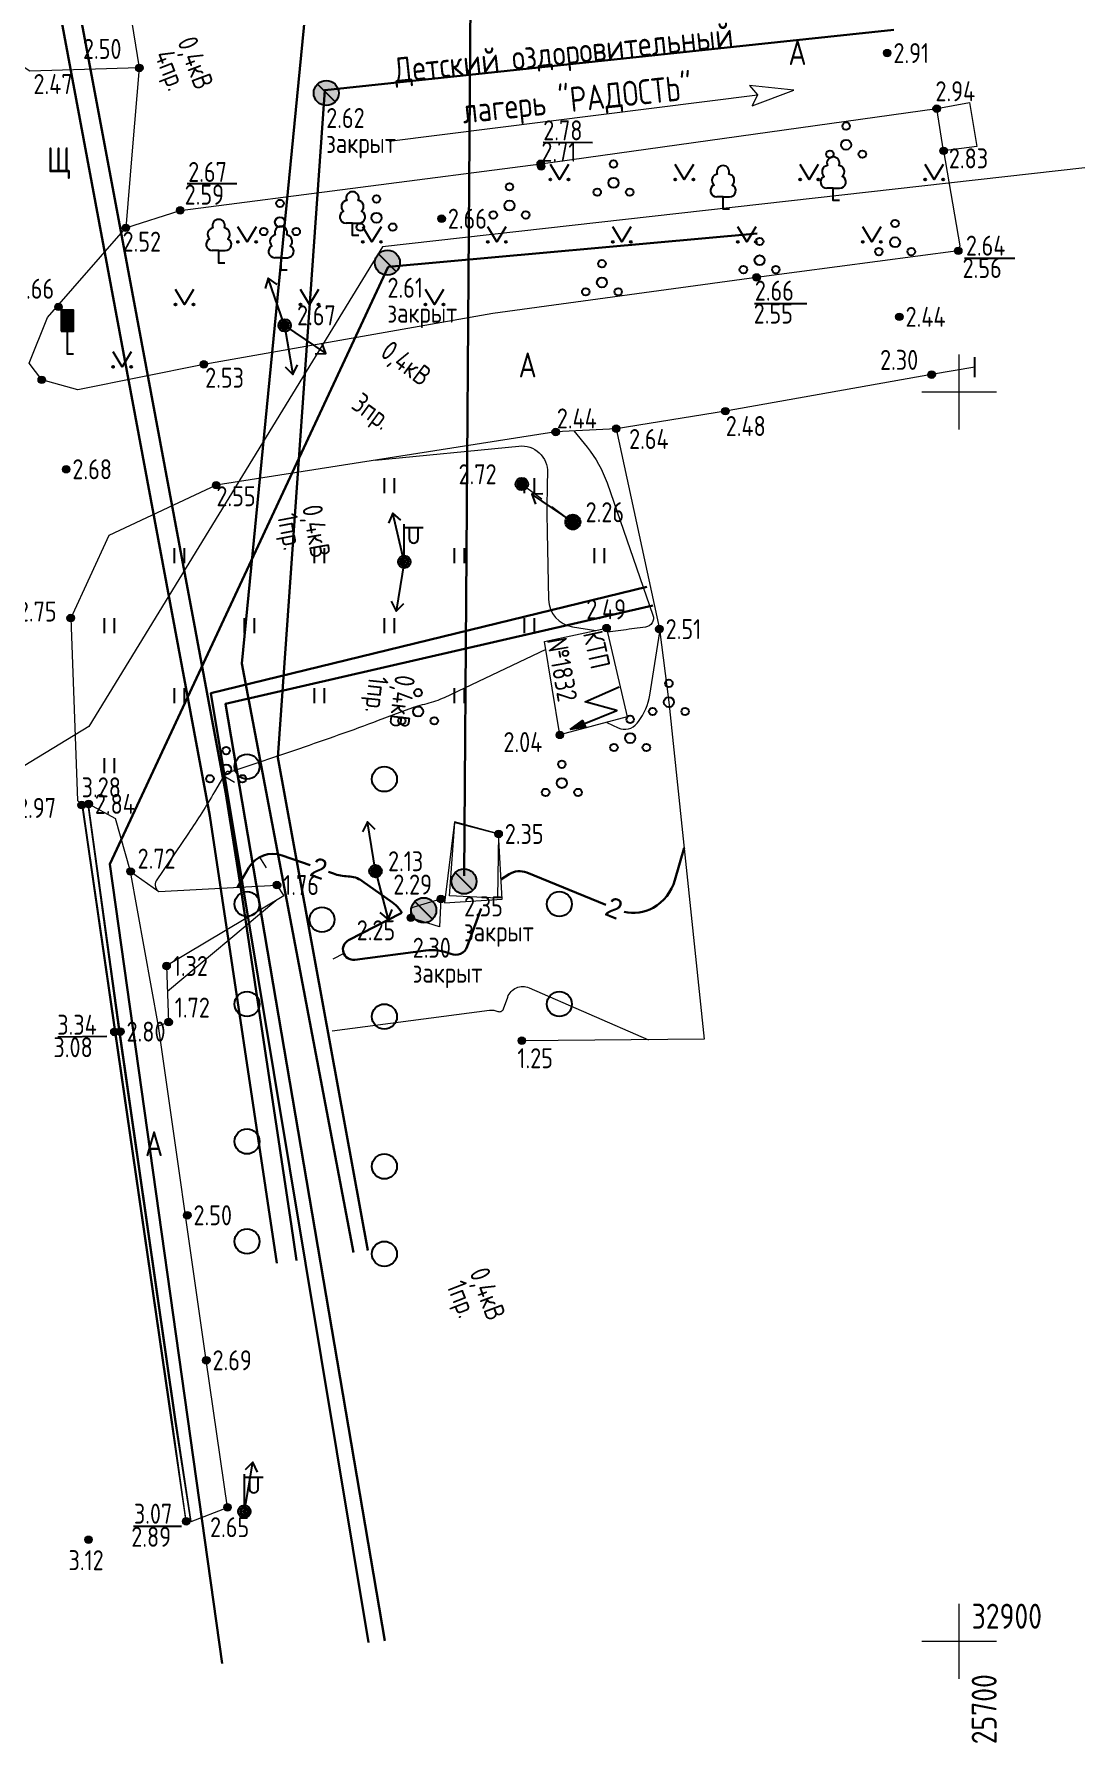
# Model space of a CAD drawing. Header units: metres. Extents: x 24337 to 25822, y 26642 to 34102.
# Drawn here: x 25663 to 25705, y 32895.9 to 32964.3 of the extents above; entities that cross this region are included whole.
import ezdxf

# ---------------------------------------------------------------- set-up
doc = ezdxf.new("R2010")
doc.units = ezdxf.units.M
for name, pattern in [('g5_01_5x1_5', [3, 1.5, -1.5]), ('g5_02x1', [3, 2, -1]), ('g5_366', [1.7000000029802322, 0.2000000029802322, -1.5])]:
    doc.linetypes.add(name, pattern=pattern)
for name, color, linetype in [('02_Сетка', 7, 'Continuous'), ('03_Здания и строения', 7, 'Continuous'), ('06_Инженерно-технические сооружения', 7, 'Continuous'), ('07_Объекты электропередачи', 7, 'Continuous'), ('10_Границы покрытий и угодий', 7, 'Continuous'), ('12_Рельеф', 7, 'Continuous'), ('13_Растительность', 7, 'Continuous'), ('14_Ограждения', 7, 'Continuous'), ('18_Зарамочное оформление', 7, 'Continuous'), ('19_Горизонтали', 7, 'Continuous'), ('30_Канализация', 7, 'Continuous'), ('30_Ливневка', 7, 'Continuous'), ('31_Водопровод', 7, 'Continuous'), ('35_Телефон', 7, 'Continuous'), ('37_Кабель низкого напряжения', 7, 'Continuous'), ('44_Крышки колодцев', 7, 'Continuous'), ('45_Номера колодцев', 7, 'Continuous'), ('61_Отметки высоты поверхности', 7, 'Continuous')]:
    doc.layers.add(name, color=color, linetype=linetype)
doc.styles.add('LIKE11', font='bm431.shx')
doc.styles.add('LIKE36', font='pragmai.shx')
doc.styles.add('Line_GUGK', font='', dxfattribs={"height": 1})
doc.styles.get("Standard").update_dxf_attribs({"font": 'GOST_0.TTF', "height": 2})
doc.styles.get('Line_GUGK').set_extended_font_data('Bm431', italic=True)
doc.linetypes.add('g5_084a', pattern='A,0.001000000047497451,[18,GUGK_2005.shx,S=5,R=180.0000050089563,X=0,Y=0],1,[18,GUGK_2005.shx,S=12,R=180.0000050089563,X=0,Y=0],1', length=2.001000000047497)
doc.linetypes.add('g5_122_kl', pattern='A,2,-2,3,-0.6000000238418579,["Кл",Line_GUGK,S=2,R=0,X=0,Y=-1],-5,3,-2,8,-2,8,-2,6', length=43.60000002384186)
doc.linetypes.add('g5_122_kn', pattern='A,2,-2,3,-0.6000000238418579,["Кн",Line_GUGK,S=2,R=0,X=0,Y=-1],-5,3,-2,8,-2,8,-2,6', length=43.60000002384186)
doc.linetypes.add('g5_122_v', pattern='A,2,-2,3,-0.6000000238418579,["В",Line_GUGK,S=2,R=0,X=0,Y=-1],-2.799999952316284,3,-2,8,-2,8,-2,6', length=41.39999997615814)
doc.linetypes.add('g5_122_vp', pattern='A,2,-2,3,-0.6000000238418579,["Вп",Line_GUGK,S=2,R=0,X=0,Y=-1],-4.800000190734863,3,-2,8,-2,8,-2,6', length=43.40000021457672)
doc.linetypes.add('g5_133_t', pattern='A,4,[27,GUGK_2005.shx,S=0.800000011920929,R=0,X=0,Y=0],4,-2', length=10)
doc.linetypes.add('g5_474_1a', pattern='A,2,-0.5,[28,GUGK_2005.shx,S=2,R=0,X=0,Y=0],-0.5,2', length=5)
doc.linetypes.add('g5_474_2a', pattern='A,2,-0.5,[27,GUGK_2005.shx,S=2,R=0,X=0,Y=0],-0.5,2', length=5)

# ---------------------------------------------------------------- blocks, each defined once
blk = doc.blocks.new('g5_329_6')
at = {"color": 0, "linetype": 'ByBlock', "lineweight": 15}
blk.add_line((0, 0), (1, 0), dxfattribs=at)
blk = doc.blocks.new('g5_368')
at = {"color": 0}
blk.add_circle((0, 0), 1, dxfattribs=at)
blk = doc.blocks.new('g5_401')
at = {"color": 0, "flags": 128}
for points in [[(-0.4000000000000057, 0), (-0.4000000000000057, 1.199999999999989)], [(0.4000000000000057, 0), (0.4000000000000057, 1.199999999999989)]]:
    blk.add_lwpolyline(points, dxfattribs=at)
blk = doc.blocks.new('g5_416')
at = {"color": 0, "flags": 128}
blk.add_lwpolyline([(0.723420192173017, 1.199999999999989), (0, 0), (-0.723420192173017, 1.199999999999989)], dxfattribs=at)
at = {"color": 0}
for centre in [(-0.723420192173017, 0), (0.723420192173017, 0)]:
    blk.add_circle(centre, 0.07500000298023224, dxfattribs=at)
blk = doc.blocks.new('g5_330')
at = {"linetype": 'ByBlock'}
blk.add_hatch(color=0, dxfattribs=at).paths.add_polyline_path([(-0.3, 0, 1), (0.3, 0, 1)])
at = {"color": 0, "linetype": 'ByBlock', "lineweight": -2}
blk.add_circle((0, 0), 0.3, dxfattribs=at)
at = {"color": 0, "linetype": 'ByBlock', "lineweight": 15, "flags": 12}
for tag, p in [('number', (-7.619999885559082, -0.800000011920929)), ('z', (0.5, -0.800000011920929))]:
    blk.add_attdef(tag, p, '', height=1.600000023841858, dxfattribs=at)
blk = doc.blocks.new('g5_475_5')
at = {"color": 0, "flags": 128}
blk.add_lwpolyline([(0, -0.8), (0, 0.8)], dxfattribs=at)
blk = doc.blocks.new('g5_388_1')
at = {"color": 0, "flags": 128}
blk.add_lwpolyline([(0, 0.99423149460381), (0.513141325947899, 0.99423149460381, 0.7980424165725708), (0.729456388550349, 1.94501724603264, 0.6363283395767212), (0.462796798938016, 2.81074059364795, 0.5330644249916077), (0, 3.5, 0.5330644249916077), (-0.462796798938011, 2.81074059364795, 0.6363283395767212), (-0.729456388550344, 1.94501724603264, 0.7980424165725708), (-0.513141325947899, 0.99423149460381)], format="xyb", dxfattribs=at)
for points in [[(0, 0.99423149460381), (-0.513141325947899, 0.99423149460381)], [(0.5, 0), (0, 0), (0, 0.99423149460381)]]:
    blk.add_lwpolyline(points, dxfattribs=at)
at = {"style": 'LIKE11', "flags": 8}
for tag, p in [('Описание', (-14.18582778595089, 0.838153843312421)), ('Метрические данные', (1.49018894412265, 0.457040420709325))]:
    blk.add_attdef(tag, p, '', height=2, dxfattribs=at)
blk = doc.blocks.new('g5_206_3')
blk.add_hatch(color=255).paths.add_polyline_path([(0.4249999999999999, 3.425), (-0.4249999999999999, 3.425), (-0.425, 1.875000000000011), (0.425, 1.875000000000011)])
at = {"color": 0, "flags": 128}
blk.add_lwpolyline([(-0.5, 1.800000000000011), (0.5, 1.800000000000011), (0.5, 3.5), (-0.5, 3.5)], close=True, dxfattribs=at)
blk.add_lwpolyline([(0, 1.800000000000011), (0, 0), (0.5, 0)], dxfattribs=at)
blk = doc.blocks.new('g5_394')
at = {"color": 0}
for centre, radius in [((-3.216285744678249e-16, 1.5), 0.300000011920929), ((0, 0), 0.4000000059604645), ((-1.299038105676658, -0.7499999999999993), 0.300000011920929), ((1.299038105676658, -0.7499999999999993), 0.300000011920929)]:
    blk.add_circle(centre, radius, dxfattribs=at)
blk = doc.blocks.new('g5_115_1')
at = {"color": 0, "flags": 128}
for points in [[(0, 0), (4, 0)], [(3.293582807424627, -0.503222860631241), (4, -9.796850830579018e-16), (3.293582807424627, 0.5032228606312392)]]:
    blk.add_lwpolyline(points, dxfattribs=at)
blk = doc.blocks.new('g5_106_1a')
h = blk.add_hatch(color=255)
edge = h.paths.add_edge_path()
edge.add_arc((0, 0), 0.425000011920929, 0, 360)
at = {"color": 0}
blk.add_circle((0, 0), 0.5, dxfattribs=at)
at = {"style": 'LIKE11', "flags": 8}
for tag, p in [('Отметка', (1, 0)), ('Высота опоры', (-7.746835708618164, -2.800000011920929))]:
    blk.add_attdef(tag, p, '', height=1.600000023841858, dxfattribs=at)
blk = doc.blocks.new('g5_110_1c')
h = blk.add_hatch(color=255)
edge = h.paths.add_edge_path()
edge.add_arc((0, 0), 0.425000011920929, 0, 360)
edge = h.paths.add_edge_path(flags=16)
edge.add_arc((0, 0), 0.1949999928474426, 0, 360)
h = blk.add_hatch(color=0)
edge = h.paths.add_edge_path()
edge.add_arc((0, 0), 0.119999997317791, 0, 360)
at = {"color": 0}
for p, q in [((3.061515884555943e-17, 0.5), (3.061515884555943e-17, 3)), ((-3.061515884555943e-17, 2.75), (1.5, 2.75))]:
    blk.add_line(p, q, dxfattribs=at)
at = {"color": 0, "flags": 128}
blk.add_lwpolyline([(0.4, 2.75), (0.4, 1.864005494464025, 1.040015697479248), (1.1, 1.864005494464025), (1.1, 2.75)], format="xyb", dxfattribs=at)
at = {"color": 0}
for radius in [0.5, 0.119999997317791]:
    blk.add_circle((0, 0), radius, dxfattribs=at)
blk = doc.blocks.new('g5_117')
h = blk.add_hatch(color=255)
h.paths.add_polyline_path([(-0.5988872319312737, 0.7049532491092559), (0.7049532491092555, -0.5988872319312739, 0.1778988540172577), (0.925, 0, 0.6392149925231934)])
h.paths.add_polyline_path([(-0.704953249109256, 0.598887231931274, 0.1778988540172577), (-0.925, 0, 0.6392149925231934), (0.5988872319312736, -0.704953249109256)])
at = {"color": 0, "flags": 128}
blk.add_lwpolyline([(0.7071067811865475, -0.7071067811865479), (-0.7071067811865475, 0.7071067811865476)], dxfattribs=at)
at = {"color": 0}
blk.add_circle((0, 0), 1, dxfattribs=at)
at = {"style": 'LIKE11', "flags": 8}
for tag, p, height in [('Номер', (-5.92088016660944e-16, 1.699999988079071), 1.600000023841858), ('Текст', (1.777684914136508, -0.8024479232955908), 2), ('Отметка кольца люка', (1.224606353822377e-16, -2.800000011920929), 1.600000023841858), ('Отметка земли (возле него)', (1.224606353822377e-16, -4.800000011920929), 1.600000023841858), ('Верх прокладки', (1.224606353822377e-16, -6.800000011920929), 1.600000023841858), ('Низ прокладки', (1.224606353822377e-16, -8.800000011920929), 1.600000023841858)]:
    blk.add_attdef(tag, p, '', height=height, dxfattribs=at)
blk = doc.blocks.new('g5_112')
blk.add_hatch(color=0).paths.add_polyline_path([(0, 0), (0.1671258043593468, 1.225589231968542), (0.7242118188905022, 1.00275482615608)])
at = {"color": 0, "flags": 128}
blk.add_lwpolyline([(0.4456688116249245, 1.114172029062311), (1.5, 3.75), (-0.75, 2.4), (0.3, 5.2)], dxfattribs=at)
blk.add_lwpolyline([(0, 0), (0.1671258043593468, 1.225589231968542), (0.7242118188905022, 1.00275482615608)], close=True, dxfattribs=at)
blk = doc.blocks.new('g5_121_7c')
h = blk.add_hatch(color=0)
edge = h.paths.add_edge_path()
edge.add_arc((0, 0), 0.6000000238418579, 0, 360.0000100179126)
at = {"color": 0}
blk.add_circle((0, 0), 0.6000000238418579, dxfattribs=at)
blk = doc.blocks.new('g5_012')
at = {"color": 92, "linetype": 'ByBlock', "lineweight": -2}
for p, q in [((0, -3), (0, 3)), ((-3, 0), (3, 0))]:
    blk.add_line(p, q, dxfattribs=at)

msp = doc.modelspace()

# ---------------------------------------------------------------- linework, layer by layer
at = {"layer": '03_Здания и строения', "color": 7, "linetype": 'Continuous', "lineweight": 20, "ltscale": 0.5, "flags": 128}
msp.add_lwpolyline([(25683.41, 32940.006), (25685.88799992561, 32940.54499997473), (25686.71100011826, 32936.98900004006), (25684.01900002718, 32936.27100010491), (25683.41, 32940.006)], dxfattribs=at)
at = {"layer": '06_Инженерно-технические сооружения', "color": 7, "linetype": 'Continuous', "lineweight": 20, "ltscale": 500, "flags": 128}
for points in [[(25699.376, 32959.645), (25699.10000000691, 32961.33400001049), (25700.41594095325, 32961.576853652), (25700.71067698097, 32959.8164387834), (25699.376, 32959.645)], [(25664.93060363182, 32933.44027662103), (25664.88400000059, 32933.46299999965)], [(25664.93060363182, 32933.44027662103), (25665.12727525183, 32933.47635678773), (25666.3739999617, 32924.35899972742), (25668.60399998077, 32908.87000036066), (25669.23629868873, 32904.80051946466), (25669.06476987251, 32904.80012845819), (25668.49999988922, 32908.85799932306), (25666.26600004085, 32924.3049998266), (25664.93060363182, 32933.44027662103)], [(25665.12727524669, 32933.47635678612), (25665.15999999971, 32933.50999999829)], [(25681.566, 32932.307), (25679.80900003052, 32932.78899999332), (25679.40599991417, 32929.54600008202), (25681.70399999654, 32929.69899995995), (25681.566, 32932.307)], [(25679.822, 32932.772), (25681.56599995804, 32932.30699999642), (25681.51799997997, 32929.74299995613), (25679.60799999845, 32929.83000008774), (25679.822, 32932.772)], [(25678.05, 32929.35), (25679.26000003815, 32929.7060000062), (25679.2090000391, 32928.59199998379), (25678.05400000019, 32928.95100001097), (25678.05, 32929.35)], [(25669.06476988509, 32904.80012937241), (25669.04600000061, 32904.78499999993)], [(25669.23629858289, 32904.80052009838), (25669.25999999922, 32904.78400000053)]]:
    msp.add_lwpolyline(points, dxfattribs=at)
at = {"layer": '07_Объекты электропередачи', "color": 7, "linetype": 'g5_02x1', "lineweight": 20, "ltscale": 0.5, "flags": 128}
msp.add_lwpolyline([(25682.499, 32946.31), (25684.55100004578, 32944.78399997711)], dxfattribs=at)
at = {"layer": '10_Границы покрытий и угодий', "color": 7, "linetype": 'g5_01_5x1_5', "lineweight": 20, "ltscale": 500, "flags": 128}
for points in [[(25656.918, 32980.631), (25660.8459999733, 32982.78699989891), (25663.31299998093, 32982.58000000095), (25664.6489999466, 32981.04700000858), (25666.24900032807, 32968.6980003891), (25667.18899990845, 32962.96400018311), (25662.81399990845, 32962.83200021362), (25659.1150000267, 32965.24099965668)], [(25667.189, 32962.964), (25666.90860756183, 32959.64697290802), (25666.64799999142, 32956.56399990463)], [(25669.77, 32951.099), (25664.72599985123, 32950.08099999333), (25663.28499986649, 32950.48300000334), (25662.78499986649, 32951.15199999938), (25663.51399995804, 32952.97599997425)], [(25686.273, 32948.527), (25683.85400008965, 32948.39399999869), (25670.2639992218, 32946.26700000954), (25665.97099995422, 32944.24499993515), (25664.44300007629, 32940.9470000763)], [(25664.443, 32940.947), (25664.71500001478, 32933.63999983978), (25664.88400001454, 32933.46299979401)], [(25669.046, 32904.785), (25669.26000000155, 32904.78399999996), (25668.65000000214, 32908.88900009156), (25666.42799996948, 32924.39699951172), (25665.16000008201, 32933.51000038147), (25664.88399982071, 32933.46299949646)], [(25665.16, 32933.51), (25666.23099997997, 32932.93100000382)], [(25669.26, 32904.784), (25670.71799994469, 32905.35499997997)]]:
    msp.add_lwpolyline(points, dxfattribs=at)
at = {"layer": '10_Границы покрытий и угодий', "color": 7, "linetype": 'Continuous', "lineweight": 20, "ltscale": 500, "flags": 128}
for points in [[(25663.514, 32952.976), (25666.64800006294, 32956.56400005913), (25668.82399994278, 32957.26400010681), (25683.2549992218, 32959.12899987793), (25699.09999853516, 32961.33399980164)], [(25699.963, 32955.644), (25691.89199990082, 32954.57899994278), (25681.33400028992, 32953.13799995804), (25669.76999920654, 32951.09899992371)], [(25664.884, 32933.463), (25666.19399994278, 32924.38399952698), (25668.45500009918, 32908.86200016785), (25669.04600017929, 32904.78500050354)]]:
    msp.add_lwpolyline(points, dxfattribs=at)
at = {"layer": '10_Границы покрытий и угодий', "color": 7, "linetype": 'g5_366', "lineweight": 20, "ltscale": 500, "flags": 128}
msp.add_lwpolyline([(25672.698, 32930.263), (25672.97000001478, 32929.83200000572), (25668.27999977875, 32927.02299999046), (25668.36200003433, 32924.77699993896), (25667.95200018692, 32924.60799979019)], dxfattribs=at)
at = {"layer": '12_Рельеф', "color": 7, "linetype": 'g5_084a', "lineweight": 20, "ltscale": 0.5, "flags": 128}
msp.add_lwpolyline([(25666.841, 32930.806), (25667.96900002098, 32930.0069999752), (25672.69799987412, 32930.26300001716)], dxfattribs=at)
at = {"layer": '14_Ограждения', "color": 7, "linetype": 'g5_474_1a', "lineweight": 20, "ltscale": 0.5, "flags": 128}
for points in [[(25699.376, 32959.645), (25700.0199999938, 32955.85100008964), (25699.9630000124, 32955.64400007248)], [(25700.623, 32950.993), (25698.89799997616, 32950.6899999969), (25690.64399990845, 32949.22800001431), (25686.27299961853, 32948.52699991989), (25688.00300011444, 32940.50500008393), (25688.38300022888, 32937.58300015259), (25689.80009255218, 32924.09150692749), (25682.49700054932, 32924.03100010681)]]:
    msp.add_lwpolyline(points, dxfattribs=at)
at = {"layer": '14_Ограждения', "color": 7, "linetype": 'g5_474_2a', "lineweight": 20, "ltscale": 0.5, "flags": 128}
msp.add_lwpolyline([(25670.718, 32905.355), (25669.87000001001, 32911.24200008393), (25667.95199996758, 32924.6080002594), (25666.84099990654, 32930.80600021363), (25666.23100001144, 32932.93100021363)], dxfattribs=at)
at = {"layer": '18_Зарамочное оформление', "color": 7, "linetype": 'Continuous', "lineweight": 20, "ltscale": 0.5, "flags": 128}
msp.add_lwpolyline([(25677.19291463589, 32960.03111770075), (25691.92532515803, 32961.8885294303), (25691.7165783172, 32961.45356012022), (25693.38832439949, 32962.07477195304), (25691.61425750425, 32962.25732538896), (25691.92532515803, 32961.8885294303)], dxfattribs=at)
at = {"layer": '19_Горизонтали', "color": 32, "linetype": 'Continuous', "lineweight": 20, "ltscale": 0.5, "flags": 128}
for points, elevation in [([(25684.57847238368, 32948.43383036881), (25685.10718942469, 32947.78800975114, -0.08826100826263428), (25685.90943815134, 32946.35364211734), (25687.74350883342, 32941.06631695651, -0.4729633927345276), (25687.44853044337, 32940.58484660416), (25687.44853044337, 32940.58484660416, -0.003411393612623215), (25686.56608984372, 32940.46882758389), (25685.92413354701, 32940.38887797623)], 2.5), ([(25676.63048578089, 32947.26343547135), (25682.38327686219, 32947.83306160778, -0.4533985257148743), (25683.52594400233, 32946.76287089616), (25683.52594400233, 32946.76287089616, 0.01347852032631636), (25683.51107985436, 32944.38798892874), (25683.56687365755, 32941.69257692895, 0.3635330200195312), (25684.52280069178, 32940.59838115006), (25685.45911432093, 32940.45171366959)], 2.5), ([(25685.90050531214, 32936.77283488541), (25686.35263849085, 32936.55540477067, 0.3548033535480499), (25687.11048712125, 32936.73576647169), (25687.16650415248, 32936.80865489274, 0.1255480498075485), (25687.62027793981, 32937.86578092654), (25688.01727319544, 32940.39525615006)], 2.5), ([(25683.46258569544, 32939.68349467545), (25679.3927606202, 32937.76058827331, -0.05285648629069328), (25678.68941903895, 32937.51512919694), (25678.68941903895, 32937.51512919694, 0.03194527328014374), (25677.97391316627, 32937.29846999962), (25676.75369287318, 32936.84210215836, -0.008054997771978378), (25673.59349032899, 32935.71786067075), (25670.89039134116, 32934.80501540176, -0.1683814078569412), (25670.75800729579, 32934.80606852799), (25670.75800729579, 32934.80606852799, 0.3595635592937469), (25670.65647836548, 32934.7691513125), (25670.19707036799, 32933.98812876969, -0.01606706529855728), (25669.15420320144, 32932.33883350043), (25667.8600042625, 32930.43065451326, 0.2492330521345139), (25667.83431936091, 32930.19255076676), (25667.88475061244, 32930.06667338639)], 2.5), ([(25674.90873742884, 32924.4314805153), (25681.19871651251, 32925.25153548018, -0.1332400590181351), (25681.5370733816, 32925.20548259049), (25681.5370733816, 32925.20548259049, 0.4301620125770569), (25681.76001052765, 32925.30298123883), (25681.93138337916, 32925.77827464372, -0.4330237507820129), (25682.78842250567, 32926.14817395427), (25687.56502557582, 32924.07299052506)], 1.5)]:
    msp.add_lwpolyline(points, format="xyb", dxfattribs=dict(at, elevation=elevation))
at = {"layer": '19_Горизонтали', "color": 32, "linetype": 'Continuous', "lineweight": 30, "ltscale": 0.5, "elevation": 2, "flags": 128}
for points in [[(25688.99547982997, 32931.75186930924), (25688.62365254285, 32930.46155668273, -0.1961586624383926), (25687.74804521388, 32929.35171519547), (25687.74804521388, 32929.35171519547, -0.1910590517093144), (25686.59604763067, 32929.19188172818, -0.1910590517093144)], [(25671.1129705984, 32930.17719279557), (25671.57745099848, 32930.96684275895, -0.3595790266990662), (25672.90511219654, 32931.44955947756), (25674.02561780229, 32931.0511256591)], [(25674.76076417192, 32930.78971940314), (25674.95407889329, 32930.72097978934, 0.07905080169439316), (25675.54633165187, 32930.61083995133), (25675.54633165187, 32930.61083995133, -0.1483942568302155), (25676.10026326485, 32930.42682273169), (25677.32184641306, 32929.56323326848, -0.07028067857027054), (25677.57498575038, 32929.32469950944), (25677.67193387191, 32929.20352025604, -0.1677431911230087), (25677.68491197413, 32929.167106736), (25677.68491197413, 32929.167106736, -0.2837120592594147), (25677.6669318634, 32929.13730863077), (25675.56453157252, 32928.05613719254, 0.8406869173049927), (25675.80849410984, 32927.27389326006), (25678.65306054296, 32927.64475483009, -0.1332377642393112), (25679.65485978907, 32927.50840770036), (25679.65485978907, 32927.50840770036, 0.4301582872867584), (25680.31492912294, 32927.79708302058), (25680.86675287074, 32929.32752238541)], [(25685.8543154316, 32929.47515439112), (25682.69385811007, 32930.75970849544, 0.2444356828927994), (25681.99506021327, 32930.69423686295), (25681.66268182582, 32930.47983561784)]]:
    msp.add_lwpolyline(points, format="xyb", dxfattribs=at)
at = {"layer": '19_Горизонтали', "color": 32, "linetype": 'Continuous', "lineweight": 20, "ltscale": 0.5, "elevation": 1.5, "flags": 128}
msp.add_lwpolyline([(25668.3167860586, 32926.01538859635), (25672.65244699305, 32929.64180766373)], dxfattribs=at)
at = {"layer": '30_Канализация', "color": 22, "linetype": 'g5_122_kn', "lineweight": 30, "ltscale": 500, "flags": 128}
for points in [[(25618.47897166088, 33250), (25619.27522356115, 33243.83182186068), (25625.92325098119, 33198.62085479678), (25638.28639967046, 33118.83630508364), (25640.42819959722, 33094.62939590395), (25648.28029996953, 33029.31840652407), (25653.35595656236, 33000), (25653.6854150971, 32998.09695571841), (25654.95002920232, 32989.25442642153), (25662.58906347356, 32972.80984634341), (25670.00580770574, 32933.03253311099), (25672.68696004949, 32915.12927383364)], [(25619.435645741, 33250), (25623.64482350622, 33219.45550034611), (25625.76092906271, 33204.43325684636), (25638.67514701162, 33119.65584061711), (25640.93649955068, 33095.04330704777), (25648.72530074392, 33029.47819779484), (25654.14039581704, 33000), (25654.48998160635, 32998.09695695012), (25655.74282737051, 32989.47055314152), (25663.33437629019, 32973.09479020207), (25666.71301551138, 32955.0081202802), (25668.95722480093, 32942.99435685246), (25669.32870765005, 32941.00570939152), (25670.06600470815, 32937.05877945988), (25670.6391896752, 32933.99042008488), (25671.26113791738, 32930.04492447941), (25671.90570349966, 32925.74270890324), (25672.64858145986, 32920.78430436223), (25673.26008887564, 32916.7027308759), (25673.47951407705, 32915.2381617841)], [(25675.76639306388, 32915.5523791975), (25671.28729903541, 32939.13261181774), (25677.03871965251, 32998.09696537914)], [(25687.49500273495, 32942.1907399881), (25670.0523471716, 32937.94059121491), (25676.35824393063, 32899.94384515168)], [(25687.74326034834, 32941.45393656848), (25670.63824936201, 32937.5111689484), (25677.01313492109, 32900.01478480457)]]:
    msp.add_lwpolyline(points, dxfattribs=at)
at = {"layer": '30_Ливневка', "color": 42, "linetype": 'g5_122_kl', "lineweight": 30, "ltscale": 500, "flags": 128}
msp.add_lwpolyline([(25680.47321092693, 32969.38991437553), (25680.18824317662, 32930.6343716204)], dxfattribs=at)
at = {"layer": '31_Водопровод', "color": 94, "linetype": 'g5_122_v', "lineweight": 30, "ltscale": 500, "flags": 128}
msp.add_lwpolyline([(25676.32839433705, 32915.62959822918), (25672.73212496793, 32935.36669501568), (25674.60900001084, 32962.0760017326), (25697.38200418507, 32964.49460753704)], dxfattribs=at)
at = {"layer": '31_Водопровод', "color": 94, "linetype": 'g5_122_vp', "lineweight": 30, "ltscale": 500, "flags": 128}
msp.add_lwpolyline([(25670.49905041937, 32899.10496188477), (25666.00689200644, 32931.09305430725), (25677.15220002417, 32954.99976779297), (25691.91040829901, 32956.33628512696)], dxfattribs=at)
at = {"layer": '35_Телефон', "color": 6, "linetype": 'g5_133_t', "lineweight": 20, "ltscale": 500, "flags": 128}
msp.add_lwpolyline([(25705.02862300575, 32958.9723560333), (25676.92596950233, 32955.80770249364), (25665.17282619179, 32936.60324401853), (25655.86843242347, 32930.94905395505), (25660.82242335975, 32902.19196815488)], dxfattribs=at)
at = {"layer": '61_Отметки высоты поверхности', "flags": 128}
for points in [[(25683.3560011877, 32959.99799787268), (25685.319272149, 32959.98583244084)], [(25669.09969152819, 32958.33661606925), (25671.08555767959, 32958.33661606925)], [(25700.21672032733, 32955.34552055146), (25702.22172962583, 32955.35272376769)], [(25691.80754374823, 32953.53479206507), (25693.90387527336, 32953.53479206507)], [(25663.9335523714, 32924.1936913261), (25665.88615338184, 32924.20761754413)], [(25666.95816962287, 32904.60638563585), (25668.87530873768, 32904.6004629914)]]:
    msp.add_lwpolyline(points, dxfattribs=at)

# ---------------------------------------------------------------- block references
at = {"layer": '02_Сетка', "color": 92, "linetype": 'Continuous', "lineweight": 15, "ltscale": 0.5, "xscale": 0.5, "yscale": 0.5}
for p in [(25700, 32950), (25700, 32900)]:
    msp.add_blockref('g5_012', p, dxfattribs=at)
at = {"layer": '06_Инженерно-технические сооружения', "color": 7, "linetype": 'Continuous', "lineweight": 20, "xscale": 0.5, "yscale": 0.5, "zscale": 0.5}
msp.add_blockref('g5_206_3', (25664.307, 32951.524, 2.678), dxfattribs=at)
at = {"layer": '07_Объекты электропередачи', "color": 7, "linetype": 'Continuous', "lineweight": 20}
for name, p, xscale, yscale, zscale, rotation in [('g5_115_1', (25673.00300014496, 32952.66199998474, 2.667000001907349), 0.5, 0.5, 0.5, 109.0965079143493), ('g5_115_1', (25673.00299964846, 32952.66199831561, 2.66700005531311), 0.5, 0.5, 0.5, 279.4618890612207), ('g5_115_1', (25673.00299966431, 32952.66199978256, 2.66700001001358), 0.5, 0.5, 0.5, 325.698335553245), ('g5_115_1', (25684.551, 32944.784, 2.265), 0.5, 0.5, 0.5, 145.6983442046671), ('g5_115_1', (25677.79500009537, 32943.19899832153, 2.683000000283122), 0.5, 0.5, 0.5, 103.4485425273957), ('g5_115_1', (25677.79500009537, 32943.19899832153, 2.683000000283122), 0.5, 0.5, 0.5, 260.4423803738631), ('g5_112', (25684.42804085732, 32936.48444815873), 0.4999999999999999, 0.4999999999999999, 0.4999999999999999, 314.2019797083331), ('g5_115_1', (25676.6439999193, 32930.81500010089, 2.134000062942505), 0.4999999999999999, 0.4999999999999999, 0.4999999999999999, 99.46189771264267), ('g5_115_1', (25676.6439999193, 32930.81500010089, 2.134000062942505), 0.5, 0.5, 0.5, 284.575924900376), ('g5_115_1', (25671.395, 32905.189, 2.704), 0.4999999999999999, 0.4999999999999999, 0.4999999999999999, 80.44236853471759)]:
    msp.add_blockref(name, p, dxfattribs=dict(at, xscale=xscale, yscale=yscale, zscale=zscale, rotation=rotation))
at = {"layer": '07_Объекты электропередачи', "color": 7, "linetype": 'Continuous', "lineweight": 20, "xscale": 0.5, "yscale": 0.5, "zscale": 0.5}
for name, p in [('g5_106_1a', (25673.003, 32952.662, 2.667)), ('g5_106_1a', (25682.499, 32946.31, 2.718)), ('g5_106_1a', (25684.551, 32944.784, 2.265)), ('g5_110_1c', (25677.795, 32943.199, 2.683)), ('g5_106_1a', (25676.644, 32930.815, 2.134)), ('g5_110_1c', (25671.395, 32905.189, 2.704))]:
    msp.add_blockref(name, p, dxfattribs=at)
at = {"layer": '13_Растительность', "color": 92, "linetype": 'Continuous', "lineweight": 20, "xscale": 0.5, "yscale": 0.5, "zscale": 0.5}
for name, p in [('g5_394', (25695.47581009514, 32959.88882912908, 2.747)), ('g5_394', (25686.165, 32958.367, 2.714)), ('g5_388_1', (25694.958, 32957.652, 2.681)), ('g5_388_1', (25690.553, 32957.306, 2.567)), ('g5_388_1', (25675.721, 32956.257, 2.628)), ('g5_394', (25676.681, 32956.969, 2.663)), ('g5_394', (25682.004, 32957.455, 2.687)), ('g5_394', (25672.819, 32956.791, 2.658)), ('g5_388_1', (25670.368, 32955.154, 2.651)), ('g5_388_1', (25672.863, 32954.873, 2.631)), ('g5_394', (25697.43405990308, 32955.98852765278, 2.637)), ('g5_394', (25692.01403867989, 32955.26644524452, 2.636)), ('g5_394', (25685.70527331304, 32954.37980936348, 2.653)), ('g5_394', (25678.345, 32937.209, 2.493)), ('g5_394', (25688.383, 32937.583, 2.295)), ('g5_394', (25686.833, 32936.142, 2.441)), ('g5_394', (25670.665, 32934.891, 2.51)), ('g5_394', (25684.098, 32934.344, 2.426))]:
    msp.add_blockref(name, p, dxfattribs=at)
at = {"layer": '13_Растительность', "color": 92, "linetype": 'Continuous', "lineweight": 20, "ltscale": 0.5, "xscale": 0.5, "yscale": 0.5}
for name, p in [('g5_416', (25684.00000004457, 32958.49999997542)), ('g5_416', (25689.00000004457, 32958.49999997542)), ('g5_416', (25693.99999956773, 32958.49999997542)), ('g5_416', (25698.99999956773, 32958.49999997542)), ('g5_416', (25671.49999956773, 32955.99999997542)), ('g5_416', (25676.50000004457, 32955.99999997542)), ('g5_416', (25681.50000004457, 32955.99999997542)), ('g5_416', (25686.50000004457, 32955.99999997542)), ('g5_416', (25691.49999956773, 32955.99999997542)), ('g5_416', (25696.49999956773, 32955.99999997542)), ('g5_416', (25669.0000005214, 32953.49999991582)), ('g5_416', (25673.99999956773, 32953.49999991582)), ('g5_416', (25679.00000004457, 32953.49999991582)), ('g5_416', (25666.5000005214, 32950.99999991582)), ('g5_401', (25677.20000000624, 32945.94000011341)), ('g5_401', (25682.79999991087, 32945.94000011341)), ('g5_401', (25668.80000038771, 32943.14000004188)), ('g5_401', (25674.3999998155, 32943.14000004188)), ('g5_401', (25679.99999995856, 32943.14000004188)), ('g5_401', (25685.60000010161, 32943.14000004188)), ('g5_401', (25666.00000019697, 32940.33999997035)), ('g5_401', (25671.60000010161, 32940.33999997035)), ('g5_401', (25677.20000000624, 32940.33999997035)), ('g5_401', (25682.79999991087, 32940.33999997035)), ('g5_401', (25668.80000038771, 32937.54000001804)), ('g5_401', (25674.3999998155, 32937.54000001804)), ('g5_401', (25679.99999995856, 32937.54000001804)), ('g5_401', (25666.00000019697, 32934.7399998273)), ('g5_368', (25671.50000000909, 32934.99999992165)), ('g5_368', (25677.00000000909, 32934.49999992165)), ('g5_368', (25671.50000000909, 32929.49999992165)), ('g5_368', (25684.00000000909, 32929.49999992165)), ('g5_368', (25674.50025578216, 32928.87706244132)), ('g5_368', (25671.50000000909, 32925.49999992165)), ('g5_368', (25684.00000000909, 32925.49999992165)), ('g5_368', (25677.00000000909, 32924.99999992165)), ('g5_368', (25671.50000000909, 32919.99999992165)), ('g5_368', (25677.00000000909, 32918.99999992165)), ('g5_368', (25671.50000000909, 32916.00000039849)), ('g5_368', (25677.00000000909, 32915.50000039849))]:
    msp.add_blockref(name, p, dxfattribs=at)
at = {"layer": '14_Ограждения', "color": 7, "linetype": 'Continuous', "lineweight": 20, "xscale": 0.5, "yscale": 0.5, "zscale": 0.5}
msp.add_blockref('g5_475_5', (25700.623, 32950.993, 2.494), dxfattribs=at)
at = {"layer": '19_Горизонтали', "color": 32, "linetype": 'Continuous', "lineweight": 20, "xscale": 0.5, "yscale": 0.5, "zscale": 0.5}
for p, rotation in [((25670.57282281703, 32934.6269303444, 2.499999985739361), 329.5363554516587), ((25672.00436235255, 32931.37844096452, 1.999999985739361), 301.848216556531), ((25675.37957025355, 32927.51625834733, 1.999999985739361), 205.3316056970245)]:
    msp.add_blockref('g5_329_6', p, dxfattribs=dict(at, rotation=rotation))
at = {"layer": '37_Кабель низкого напряжения', "color": 7, "linetype": 'Continuous', "lineweight": 20, "xscale": 0.5, "yscale": 0.5, "zscale": 0.5, "rotation": 145.6983442046671}
msp.add_blockref('g5_121_7c', (25684.54066493422, 32944.79105054106), dxfattribs=at)
at = {"layer": '44_Крышки колодцев', "color": 7, "linetype": 'Continuous', "lineweight": 20, "xscale": 0.5, "yscale": 0.5, "zscale": 0.5}
for p in [(25674.67, 32961.96, 2.619), (25677.121, 32955.168, 2.607), (25680.186, 32930.407, 2.346), (25678.575, 32929.256, 2.304)]:
    msp.add_blockref('g5_117', p, dxfattribs=at)
at = {"layer": '61_Отметки высоты поверхности', "color": 7, "linetype": 'Continuous', "lineweight": 20, "xscale": 0.5, "yscale": 0.5, "zscale": 0.5}
for p in [(25697.119, 32963.558, 2.914), (25667.189, 32962.964, 2.496), (25699.1, 32961.334, 2.935), (25699.376, 32959.645, 2.832), (25683.255, 32959.129, 2.707), (25683.27, 32959.018, 2.779), (25668.824, 32957.264, 2.588), (25679.288, 32956.93, 2.656), (25666.648, 32956.564, 2.525), (25699.963, 32955.644, 2.56), (25691.892, 32954.579, 2.548), (25663.95345742281, 32953.40127396662, 2.656), (25697.605, 32953.004, 2.445), (25669.77, 32951.099, 2.529), (25663.285, 32950.483, 2.601), (25698.898, 32950.69, 2.298), (25690.644, 32949.228, 2.483), (25683.854, 32948.394, 2.441), (25686.273, 32948.527, 2.638), (25664.261, 32946.904, 2.675), (25670.264, 32946.267, 2.552), (25664.443, 32940.947, 2.754), (25685.888, 32940.545, 2.491), (25688.003, 32940.505, 2.508), (25684.019, 32936.271, 2.045), (25664.884, 32933.463, 2.973), (25665.16, 32933.51, 2.841), (25681.566, 32932.307, 2.351), (25666.841, 32930.806, 2.723), (25672.698, 32930.263, 1.757), (25679.26, 32929.706, 2.287), (25678.054, 32928.951, 2.254), (25668.28, 32927.023, 1.321), (25668.362, 32924.777, 1.72), (25666.194, 32924.384, 3.079), (25666.428, 32924.397, 2.801), (25682.497, 32924.031, 1.245), (25669.108, 32917.046, 2.502), (25669.87, 32911.242, 2.687), (25670.718, 32905.355, 2.654), (25669.06476988509, 32904.80012937241, 3.084), (25665.156, 32904.06, 3.12)]:
    msp.add_blockref('g5_330', p, dxfattribs=at)

# ---------------------------------------------------------------- texts
at = {"layer": '02_Сетка', "color": 7, "linetype": 'Continuous', "lineweight": 15}
msp.add_text('32900', height=1, dxfattribs=at).set_placement((25700.5, 32900.5))
msp.add_text('25700', height=1, rotation=90.00000250447816, dxfattribs=at).set_placement((25701.50000015845, 32895.87500004371))
at = {"layer": '07_Объекты электропередачи', "color": 7, "linetype": 'Continuous', "lineweight": 15}
for s, rotation, p in [('0,4кВ', 290.3731982225861, (25668.6996326969, 32964.02660178349)), ('4пр.', 291.1571400147635, (25667.78305761324, 32963.49367991991)), ('0,4кВ', 323.077100195091, (25676.78347478956, 32951.46865530602)), ('3пр.', 323.8610419872683, (25675.6241944789, 32949.37226898388)), ('0,4кВ', 279.9957366467489, (25673.70095751058, 32945.40449927324)), ('1пр.', 280.7796784389263, (25672.70337890564, 32945.04539967198)), ('№1832', 280.1859983962688, (25683.49229498944, 32940.08552404543)), ('КТП', 282.4982359963715, (25684.93933319832, 32940.33865157139)), ('0,4кВ', 263.3061694098227, (25677.4348454425, 32938.70186764374)), ('1пр.', 264.0901112020001, (25676.37616161347, 32938.64438593516)), ('0,4кВ', 290.3731982225861, (25680.38936529822, 32914.76309604407)), ('1пр.', 291.1571400147635, (25679.47279021456, 32914.23017418048))]:
    msp.add_text(s, height=0.8, rotation=rotation, dxfattribs=at).set_placement(p)
at = {"layer": '10_Границы покрытий и угодий', "color": 7, "linetype": 'Continuous', "lineweight": 15}
for s, p in [('А', (25693.16679934448, 32963.08295376288)), ('Щ', (25663.49299290316, 32958.78752198147)), ('А', (25682.36852429026, 32950.5785734056)), ('А', (25667.41701851575, 32919.41096396955))]:
    msp.add_text(s, height=1, dxfattribs=at).set_placement(p)
at = {"layer": '18_Зарамочное оформление', "color": 7, "linetype": 'Continuous', "lineweight": 15}
for s, p in [('Детский оздоровительный', (25677.44275252279, 32962.36865302348)), ('лагерь "РАДОСТЬ"', (25680.16058886661, 32960.73654846052))]:
    msp.add_text(s, height=1, rotation=6.049401644571444, dxfattribs=at).set_placement(p)
at = {"layer": '19_Горизонтали', "color": 32, "linetype": 'Continuous', "lineweight": 15, "style": 'LIKE36'}
for rotation, p in [(340.4255074793566, (25673.96436696478, 32930.64837436187)), (337.8808522021766, (25685.76543175542, 32929.0795034302))]:
    msp.add_text('2', height=0.800000011920929, rotation=rotation, dxfattribs=at).set_placement(p)
at = {"layer": '45_Номера колодцев', "color": 7, "linetype": 'Continuous', "lineweight": 15, "ltscale": 0.5}
for s, p in [('2.62', (25674.67, 32960.55999999404)), ('закрыт', (25674.67, 32959.55999999404)), ('2.61', (25677.121, 32953.76799999404)), ('закрыт', (25677.121, 32952.76799999404)), ('2.35', (25680.186, 32929.00699999404)), ('закрыт', (25680.186, 32928.00699999404)), ('2.30', (25678.13231776759, 32927.35252708866)), ('закрыт', (25678.13231776759, 32926.35252708866))]:
    msp.add_text(s, height=0.8, dxfattribs=at).set_placement(p)
at = {"layer": '61_Отметки высоты поверхности', "color": 7, "linetype": 'Continuous', "lineweight": 15, "ltscale": 0.5}
for s, p in [('2.50', (25664.93338953296, 32963.32604383811)), ('2.91', (25697.369, 32963.15799999404)), ('2.47', (25662.95317217911, 32961.91933574594)), ('2.94', (25699.05181274924, 32961.63056681122)), ('2.78', (25683.3560011877, 32960.06730881988)), ('2.71', (25683.28005624318, 32959.21092644698)), ('2.67', (25669.14550955256, 32958.40080472935)), ('2.83', (25699.58719322557, 32958.94648837592)), ('2.59', (25669.00334814825, 32957.49319948553)), ('2.66', (25679.538, 32956.52999999404)), ('2.52', (25666.51913252648, 32955.61139926573)), ('2.64', (25700.27, 32955.45099999404)), ('2.56', (25700.13638187363, 32954.55844912576)), ('2.66', (25662.21569028025, 32953.72735804535)), ('2.66', (25691.82292103034, 32953.65036366752)), ('2.67', (25673.503, 32952.662)), ('2.55', (25691.77647536184, 32952.73363434983)), ('2.44', (25697.855, 32952.60399999404)), ('2.30', (25696.83591500984, 32950.88000670905)), ('2.53', (25669.82556200988, 32950.16576780292)), ('2.44', (25683.89933950868, 32948.53698366673, 2.441)), ('2.48', (25690.65738580812, 32948.23274471221)), ('2.64', (25686.7910977258, 32947.71347285845)), ('2.68', (25664.511, 32946.50399999404)), ('2.72', (25679.96578120766, 32946.30372340832)), ('2.55', (25670.27464141295, 32945.42365045761)), ('2.26', (25685.051, 32944.784)), ('2.75', (25662.32898005284, 32940.80959028957)), ('2.49', (25685.0779429659, 32940.89730945599)), ('2.51', (25688.253, 32940.10499999404)), ('2.04', (25681.7611573537, 32935.58341681425)), ('3.28', (25664.88286417734, 32933.77284839933)), ('2.84', (25665.41, 32933.10999999404)), ('2.97', (25662.29916695476, 32932.94944074957)), ('2.35', (25681.816, 32931.90699999404)), ('2.72', (25667.1216709289, 32930.91813377533)), ('2.13', (25677.144, 32930.815)), ('1.76', (25672.948, 32929.86299999404)), ('2.29', (25677.35572292999, 32929.88199113985)), ('2.25', (25675.88985997281, 32928.05269436273)), ('1.32', (25668.53, 32926.62299999404)), ('1.72', (25668.60824614373, 32924.95819267433)), ('3.34', (25663.90530838381, 32924.27036556098)), ('2.80', (25666.678, 32923.99699999404)), ('3.08', (25663.75184938445, 32923.37124410519)), ('1.25', (25682.32038830849, 32922.93184791569)), ('2.50', (25669.358, 32916.64599999404)), ('2.69', (25670.12, 32910.84199999404)), ('3.07', (25666.97197779454, 32904.70194830437)), ('2.89', (25666.86904415081, 32903.77769562753)), ('2.65', (25670.01981788024, 32904.16394808842)), ('3.12', (25664.35721218563, 32902.84159766178))]:
    msp.add_text(s, height=0.8, dxfattribs=at).set_placement(p)

doc.saveas('drawing.dxf')
